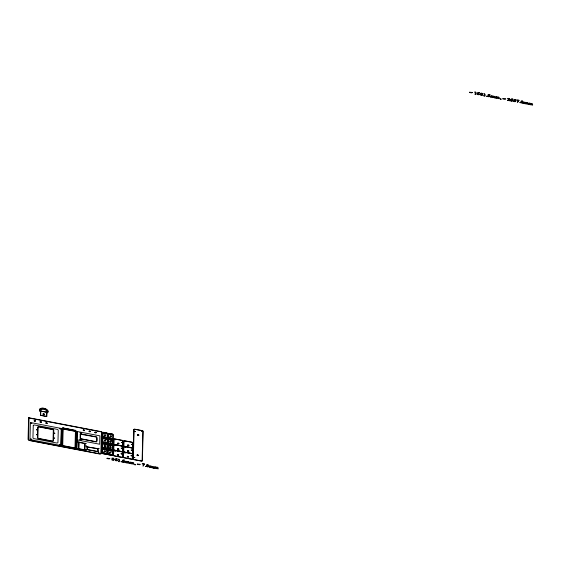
<?xml version="1.0" encoding="UTF-8"?>
<svg xmlns="http://www.w3.org/2000/svg" width="561" height="561" viewBox="0 0 561 561"><rect width="100%" height="100%" fill="white"/><g stroke="black" fill="none" stroke-linecap="round" stroke-linejoin="round"><path stroke-width="0.84" d="M85.076 443.709L84.921 449.691A0.729 0.4 15 0 1 84.423 450.006L79.22 449.017M40.799 411.851L40.708 415.245L46.563 416.367L46.654 412.973M60.798 445.476L61.254 428.436M77.348 431.521L76.899 448.569L75.875 448.372L76.324 431.325L99.886 435.848L99.662 444.235L77.123 439.908M78.575 448.47L78.736 442.496A0.729 0.4 15 0 1 79.227 442.173M153.868 468.112C151.344 468.505 153.987 467.166 152.529 466.464L151.884 466.549L152.283 467.804L150.951 467.551L151.4 466.766L150.951 466.163L150.292 466.24L150.678 467.495L149.352 467.243L149.78 467.047L149.612 465.861L153.391 466.675C152.823 468.4 156.224 469.269 154.92 467.131L155.979 467.292L155.579 468.393L156.912 468.694L156.512 467.439L157.15 467.355C157.164 468.765 158.777 470.062 158.02 467.558L157.403 467.222C155.348 467.467 153.798 465.525 153.98 468.091M46.619 412.994L47.285 412.63A4.2 2.307 15 0 0 47.348 410.28L45.869 409.137A4.2 2.307 15 0 0 41.773 408.352L40.252 408.92A4.2 2.307 15 0 0 40.189 411.269L40.827 411.879M79.234 442.18L84.431 443.169A0.715 0.393 15 0 1 85.055 443.709M106.415 443.639L106.653 443.667A1.059 0.582 15 0 0 107.403 443.386L107.523 438.898A1.059 0.582 15 0 0 106.793 438.33L103.357 437.671A1.059 0.582 15 0 0 102.607 437.952L102.488 442.44A1.059 0.582 15 0 0 103.217 443.001L106.653 443.702A1.059 0.582 15 0 1 107.382 444.263L107.263 448.751A1.059 0.582 15 0 1 106.513 449.031L103.07 448.372A1.059 0.582 15 0 1 102.347 447.804L102.467 443.323A1.059 0.582 15 0 1 103.217 443.036L103.448 443.064M106.562 438.267L106.793 438.295A1.059 0.582 15 0 0 107.544 438.015L107.663 433.527A1.059 0.582 15 0 0 106.941 432.966L103.497 432.307A1.059 0.582 15 0 0 102.747 432.587L102.628 437.068A1.059 0.582 15 0 0 103.357 437.636L103.596 437.699M111.976 444.705L112.214 444.733A1.059 0.582 15 0 0 112.964 444.452L113.084 439.964A1.059 0.582 15 0 0 112.354 439.396L108.918 438.737A1.059 0.582 15 0 0 108.168 439.018L108.049 443.506A1.059 0.582 15 0 0 108.778 444.074L112.214 444.768A1.059 0.582 15 0 1 112.943 445.329L112.817 449.817A1.059 0.582 15 0 1 112.074 450.097L108.631 449.438A1.059 0.582 15 0 1 107.908 448.877L108.028 444.389A1.059 0.582 15 0 1 108.771 444.109L109.009 444.137M112.116 439.333L112.354 439.361A1.059 0.582 15 0 0 113.105 439.081L113.224 434.593A1.059 0.582 15 0 0 112.495 434.032L109.058 433.373A1.059 0.582 15 0 0 108.308 433.653L108.189 438.141A1.059 0.582 15 0 0 108.918 438.702L109.157 438.765M114.633 444.578L114.395 444.55A1.059 0.582 15 0 0 113.652 444.831L113.525 449.656A1.059 0.582 15 0 0 114.248 450.217L122.074 451.724A1.059 0.582 15 0 0 122.824 451.444L122.95 446.619A1.059 0.582 15 0 0 122.228 446.051L114.367 444.515A1.059 0.582 15 0 1 113.638 443.954L113.771 439.13A1.059 0.582 15 0 1 114.514 438.849L122.347 440.35A1.059 0.582 15 0 1 123.069 440.918L122.943 445.736A1.059 0.582 15 0 1 122.193 446.023L121.954 445.988M124.556 446.472L124.318 446.409A1.059 0.582 15 0 1 123.588 445.841L123.722 441.023A1.059 0.582 15 0 1 124.465 440.736L132.298 442.243A1.059 0.582 15 0 1 133.02 442.804L132.894 447.629A1.059 0.582 15 0 1 132.144 447.909L124.346 446.444A1.059 0.582 15 0 0 123.602 446.724L123.476 451.549A1.059 0.582 15 0 0 124.198 452.11L124.437 452.173M103.308 448.435L103.07 448.407A1.059 0.582 15 0 0 102.319 448.688L102.207 453.176A1.059 0.582 15 0 0 102.929 453.737L106.373 454.396A1.059 0.582 15 0 0 107.116 454.115L107.235 449.634A1.059 0.582 15 0 0 106.513 449.066L106.274 449.003M108.869 449.501L108.631 449.473A1.059 0.582 15 0 0 107.88 449.754L107.768 454.242A1.059 0.582 15 0 0 108.49 454.81L111.934 455.469A1.059 0.582 15 0 0 112.677 455.188L112.796 450.7A1.059 0.582 15 0 0 112.074 450.132L111.835 450.069M131.94 447.881L132.179 447.944A1.059 0.582 15 0 1 132.901 448.505L132.775 453.33A1.059 0.582 15 0 1 132.024 453.611L124.149 452.117A1.059 0.582 15 0 0 123.399 452.397L123.273 457.222A1.059 0.582 15 0 0 123.995 457.783L131.828 459.284A1.059 0.582 15 0 0 132.578 459.003L132.705 454.179A1.059 0.582 15 0 0 131.975 453.618L131.744 453.554M79.22 449.031A0.715 0.393 15 0 1 78.596 448.477M98.168 452.096L98.89 452.285L98.168 452.096M84.781 443.667L84.536 449.775L78.919 448.674L79.087 442.433L84.781 443.667M28.618 417.7L28.064 439.333A1.949 1.073 15 0 0 29.677 440.588L99.655 454.017A1.949 1.073 15 0 0 101.317 453.393L101.906 431.767L28.618 417.7M29.053 418.036L28.492 439.277A1.501 0.82 15 0 0 29.929 440.392L99.409 453.73A1.501 0.82 15 0 0 100.896 453.176L101.457 431.935L29.053 418.036M30.406 422.51L29.95 439.558L61.822 445.672L62.278 428.632L30.406 422.51M33.26 425.589L32.945 437.601A1.501 0.82 15 0 0 34.389 438.723L56.458 442.959A1.501 0.82 15 0 0 57.944 442.398L58.26 430.385A1.501 0.82 15 0 0 56.815 429.27L34.747 425.035A1.501 0.82 15 0 0 33.26 425.589M37.692 427.286L37.419 437.615A1.501 0.82 15 0 0 38.863 438.737L52.033 441.262A1.501 0.82 15 0 0 53.512 440.708L53.786 430.371A1.501 0.82 15 0 0 52.348 429.256L39.179 426.725A1.501 0.82 15 0 0 37.692 427.286M38.162 427.384L37.896 437.783A1.017 0.561 15 0 0 38.737 438.436L52.166 441.016A1.017 0.561 15 0 0 53.036 440.687L53.316 430.203A1.017 0.561 15 0 0 52.468 429.551L39.039 426.977A1.017 0.561 15 0 0 38.169 427.3L38.162 427.384M40.504 411.851L40.413 415.357L46.851 416.592L46.942 413.092L47.538 412.763A4.502 2.468 15 0 0 47.608 410.245L46.023 409.018A4.502 2.468 15 0 0 41.633 408.177L39.999 408.787A4.502 2.468 15 0 0 39.929 411.304L40.504 411.851M61.542 428.66L61.1 445.364L61.535 445.448L61.976 428.744L61.542 428.66M62.692 429.551L62.285 444.915A1.501 0.82 15 0 0 63.73 446.037L73.968 448.008A1.501 0.82 15 0 0 75.454 447.447L75.861 432.082A1.501 0.82 15 0 0 74.424 430.96L64.178 428.997A1.501 0.82 15 0 0 62.692 429.551M62.741 427.875L62.72 428.464L75.889 430.988L75.91 430.406L62.741 427.875M63.028 428.099L75.602 430.764L63.028 428.099M63.134 429.642L62.734 445.083A1.045 0.575 15 0 0 63.603 445.757L74.108 447.769A1.045 0.575 15 0 0 75.006 447.44L75.419 431.921A1.045 0.575 15 0 0 74.55 431.241L64.038 429.228A1.045 0.575 15 0 0 63.141 429.565L63.141 429.565M76.612 431.549L76.17 448.26L76.612 448.344L77.053 431.633L76.612 431.549M80.216 434.179L80.111 438.372A0.75 0.414 15 0 0 80.826 438.933L96.05 441.858A0.75 0.414 15 0 0 96.787 441.577L96.899 437.384A0.75 0.414 15 0 0 96.183 436.823L80.959 433.905A0.75 0.414 15 0 0 80.216 434.179M80.511 434.249L80.616 438.688L96.029 441.682C97.425 441.907 97.277 437.243 96.155 436.991L80.511 434.249M86.941 446.872L87.228 449.684L97.404 451.661C98.75 451.857 98.715 448.772 97.488 448.555L86.941 446.872M87.236 446.935L87.348 449.55L97.691 451.423L97.593 448.758L87.236 446.935M102.579 448.884L102.474 453.078A0.75 0.414 15 0 0 103.189 453.639L106.12 454.2A0.75 0.414 15 0 0 106.863 453.919L106.969 449.726A0.75 0.414 15 0 0 106.253 449.165L103.322 448.604A0.75 0.414 15 0 0 102.579 448.884M102.726 443.52L102.614 447.713A0.75 0.414 15 0 0 103.336 448.274L106.26 448.835A0.75 0.414 15 0 0 107.004 448.555L107.116 444.361A0.75 0.414 15 0 0 106.394 443.8L103.469 443.239A0.75 0.414 15 0 0 102.726 443.52M102.866 438.148L102.754 442.341A0.75 0.414 15 0 0 103.476 442.902L106.401 443.463A0.75 0.414 15 0 0 107.144 443.183L107.256 438.99A0.75 0.414 15 0 0 106.534 438.429L103.61 437.868A0.75 0.414 15 0 0 102.866 438.148M103.007 432.783L102.894 436.977A0.75 0.414 15 0 0 103.617 437.538L106.541 438.099A0.75 0.414 15 0 0 107.284 437.818L107.396 433.625A0.75 0.414 15 0 0 106.674 433.064L103.75 432.503A0.75 0.414 15 0 0 103.007 432.783M103.21 452.797L103.196 453.386L106.127 453.947L106.141 453.358L103.21 452.797M103.315 448.856L103.301 449.445L106.225 450.006L106.246 449.417L103.315 448.856M103.357 447.433L103.343 448.022L106.267 448.583L106.281 447.994L103.357 447.433M103.462 443.492L103.441 444.074L106.373 444.642L106.387 444.053L103.462 443.492M103.497 442.061L103.483 442.65L106.408 443.211L106.422 442.629L103.497 442.061M103.603 438.12L103.589 438.709L106.513 439.27L106.527 438.681L103.603 438.12M103.638 436.696L103.624 437.285L106.548 437.846L106.569 437.257L103.638 436.696M103.743 432.755L103.729 433.337L106.653 433.905L106.667 433.316L103.743 432.755M103.505 453.022L105.84 453.723L103.505 453.022M103.603 449.081L105.938 449.782L103.603 449.081M103.645 447.657L105.98 448.358L103.645 447.657M103.75 443.716L106.085 444.417L103.75 443.716M103.785 442.285L106.12 442.987L103.785 442.285M103.89 438.344L106.225 439.046L103.89 438.344M103.925 436.921L106.26 437.622L103.925 436.921M104.03 432.98L106.366 433.681L104.03 432.98M108.14 449.95L108.035 454.144A0.75 0.414 15 0 0 108.75 454.705L111.681 455.266A0.75 0.414 15 0 0 112.424 454.992L112.53 450.792A0.75 0.414 15 0 0 111.814 450.238L108.883 449.677A0.75 0.414 15 0 0 108.14 449.95M108.287 444.585L108.175 448.779A0.75 0.414 15 0 0 108.897 449.34L111.821 449.901A0.75 0.414 15 0 0 112.565 449.62L112.677 445.427A0.75 0.414 15 0 0 111.955 444.866L109.023 444.305A0.75 0.414 15 0 0 108.287 444.585M108.427 439.214L108.315 443.407A0.75 0.414 15 0 0 109.037 443.968L111.962 444.529A0.75 0.414 15 0 0 112.705 444.256L112.817 440.062A0.75 0.414 15 0 0 112.095 439.501L109.171 438.94A0.75 0.414 15 0 0 108.427 439.214M108.568 433.849L108.455 438.043A0.75 0.414 15 0 0 109.178 438.604L112.102 439.165A0.75 0.414 15 0 0 112.845 438.884L112.957 434.691A0.75 0.414 15 0 0 112.235 434.13L109.311 433.569A0.75 0.414 15 0 0 108.568 433.849M108.771 453.87L108.757 454.452L111.688 455.013L111.702 454.431L108.771 453.87M108.876 449.922L108.862 450.511L111.786 451.072L111.807 450.49L108.876 449.922M108.918 448.498L108.897 449.088L111.828 449.649L111.842 449.059L108.918 448.498M109.023 444.557L109.002 445.146L111.934 445.707L111.948 445.118L109.023 444.557M109.058 443.134L109.044 443.716L111.969 444.277L111.983 443.695L109.058 443.134M109.164 439.186L109.15 439.775L112.074 440.336L112.088 439.754L109.164 439.186M109.199 437.762L109.185 438.351L112.109 438.912L112.13 438.323L109.199 437.762M109.304 433.821L109.29 434.41L112.214 434.971L112.228 434.382L109.304 433.821M109.065 454.094L111.394 454.789L109.065 454.094M109.164 450.146L111.499 450.848L109.164 450.146M109.206 448.723L111.541 449.424L109.206 448.723M109.311 444.782L111.646 445.483L109.311 444.782M109.346 443.358L111.681 444.06L109.346 443.358M109.451 439.41L111.786 440.112L109.451 439.41M109.486 437.987L111.821 438.688L109.486 437.987M109.591 434.046L111.927 434.747L109.591 434.046M113.413 450.637L113.322 455.329A1.059 0.582 15 0 0 114.044 455.89L121.877 457.397A1.059 0.582 15 0 0 122.628 457.117L122.754 452.292A1.059 0.582 15 0 0 122.025 451.724L114.199 450.224A1.059 0.582 15 0 0 113.448 450.504L113.413 450.637M113.708 450.7L113.588 455.23A0.75 0.414 15 0 0 114.311 455.791L121.625 457.194A0.75 0.414 15 0 0 122.368 456.92L122.487 452.39A0.75 0.414 15 0 0 121.765 451.829L114.451 450.427A0.75 0.414 15 0 0 113.708 450.7M113.904 445.027L113.785 449.557A0.75 0.414 15 0 0 114.507 450.118L121.821 451.521A0.75 0.414 15 0 0 122.564 451.24L122.684 446.717A0.75 0.414 15 0 0 121.968 446.156L114.647 444.747A0.75 0.414 15 0 0 113.904 445.027M114.023 439.326L113.904 443.856A0.75 0.414 15 0 0 114.626 444.417L121.94 445.82A0.75 0.414 15 0 0 122.684 445.539L122.803 441.009A0.75 0.414 15 0 0 122.088 440.455L114.767 439.046A0.75 0.414 15 0 0 114.023 439.326M118.175 459.277C119.184 458.989 119.198 461.577 118.168 461.205C120.215 463.561 120.187 458.148 118.175 459.277M123.658 452.594L123.539 457.124A0.75 0.414 15 0 0 124.261 457.685L131.576 459.087A0.75 0.414 15 0 0 132.319 458.807L132.438 454.277A0.75 0.414 15 0 0 131.716 453.716L124.402 452.313A0.75 0.414 15 0 0 123.658 452.594M123.855 446.921L123.736 451.451A0.75 0.414 15 0 0 124.458 452.012L131.772 453.414A0.75 0.414 15 0 0 132.515 453.134L132.634 448.604A0.75 0.414 15 0 0 131.919 448.043L124.598 446.64A0.75 0.414 15 0 0 123.855 446.921M123.974 441.219L123.855 445.75A0.75 0.414 15 0 0 124.577 446.304L131.891 447.713A0.75 0.414 15 0 0 132.634 447.433L132.754 442.902A0.75 0.414 15 0 0 132.038 442.341L124.717 440.939A0.75 0.414 15 0 0 123.974 441.219M124.991 462.523L126.316 462.825L125.93 461.563L126.59 461.486L127.038 462.096L126.59 462.874L127.922 463.134L127.522 461.871L128.167 461.787C128.167 463.183 129.794 464.494 129.03 461.998L128.413 461.661C126.33 461.885 124.801 459.992 124.991 462.523M129.619 463.414L130.937 463.709L130.559 462.453L131.211 462.376L131.667 462.979L131.218 463.765L132.55 464.017L132.144 462.762L132.789 462.678C132.796 464.066 134.423 465.378 133.658 462.888L133.041 462.545C130.958 462.769 129.423 460.883 129.619 463.414M133.813 429.558L133.062 459.08A1.059 0.582 15 0 0 133.791 459.641L141.617 461.142A1.059 0.582 15 0 0 142.368 460.862L143.153 431.213A1.059 0.582 15 0 0 142.424 430.652L134.598 429.144A1.059 0.582 15 0 0 133.848 429.424L133.813 429.558M134.107 429.628L133.329 458.982A0.75 0.414 15 0 0 134.051 459.543L141.365 460.946A0.75 0.414 15 0 0 142.108 460.665L142.887 431.311A0.75 0.414 15 0 0 142.164 430.75L134.85 429.347A0.75 0.414 15 0 0 134.107 429.628M144.556 464.059L143.23 466.1L142.852 466.03L144.079 464.22L142.41 463.947C141.155 463.961 144.163 463.351 144.556 464.059M474.788 92.109C475.798 91.822 475.805 94.409 474.774 94.045C476.822 96.38 476.808 90.994 474.788 92.109M483.694 95.756C485.707 98.147 485.749 92.705 483.708 93.82C484.718 93.533 484.725 96.12 483.694 95.756M490.524 97.074L491.85 97.369L491.464 96.113L492.123 96.036L492.572 96.639L492.123 97.376L493.456 97.677L493.056 96.422L493.701 96.338C493.708 97.747 495.321 99.045 494.564 96.541L493.946 96.204C491.836 96.415 490.412 94.543 490.524 97.074M495.153 97.958L496.471 98.259L496.092 96.997L496.744 96.92L497.2 97.53L496.751 98.308L498.084 98.568L497.677 97.305L498.322 97.221C498.329 98.617 499.956 99.928 499.192 97.432L498.575 97.095C496.492 97.319 494.956 95.426 495.153 97.958M507.537 100.342L509.858 100.826L510.187 100.419L508.126 100.23L509.577 99.606L509.626 98.652L508.091 98.329L507.586 98.764L508.624 98.533L509.402 99.185L507.537 100.342M519.009 100.314L517.684 102.361L517.305 102.284L518.532 100.475L516.863 100.209C515.608 100.223 518.616 99.613 519.009 100.314M523.806 103.462L525.131 103.757L524.745 102.502L525.405 102.425L525.853 103.028L525.405 103.764L526.737 104.066L526.337 102.81L526.982 102.726C526.989 104.136 528.602 105.433 527.845 102.929L527.228 102.593C525.145 102.817 523.637 100.917 523.806 103.462M528.434 104.346L529.752 104.648L529.374 103.385L530.033 103.308L530.482 103.918L530.033 104.655L531.365 104.956L530.958 103.694L531.604 103.61C531.618 105.026 533.231 106.317 532.473 103.82L531.856 103.483C529.773 103.708 528.245 101.814 528.434 104.346M95.132 432.37L95.987 432.615L95.132 432.37M30.729 439.018L31.444 439.235L30.757 438.975M114.984 439.501L115.699 439.719L114.984 439.501M114.865 445.21L115.58 445.427L114.865 445.21M114.661 450.883L115.384 451.1L114.661 450.883M124.935 441.395L125.65 441.612L124.935 441.395M124.815 447.096L125.531 447.313L124.815 447.096M124.612 452.769L125.334 452.986L124.647 452.727M140.587 460.329L141.302 460.546L140.587 460.329M89.283 431.234L90.132 431.5L89.283 431.234M83.428 430.112L84.276 430.371L83.428 430.112M34.431 420.701L35.287 420.974L34.473 420.652M147.052 465.055L147.024 466.31L148.3 466.71L148.406 465.3L147.746 464.725L147.052 465.055M521.506 101.317L521.478 102.572L522.754 102.972L522.859 101.562L522.2 100.98L521.506 101.317M85.882 449.719L86.597 449.95L85.917 449.67M80.097 432.812L81.289 433.204L80.097 432.812M80.384 432.903L81.001 433.106L80.384 432.903M43.246 413.983L44.116 414.277L43.246 413.983M117.908 443.295L118.75 443.576L117.908 443.295M117.789 448.996L118.63 449.277L117.831 448.947M117.586 454.669L118.434 454.95L117.586 454.669M127.859 445.189L128.7 445.469L127.859 445.189M127.74 450.89L128.581 451.17L127.74 450.89M127.536 456.563L128.385 456.843L127.536 456.563M137.803 434.894L138.644 435.175L137.803 434.894M59.347 444.508L60.055 444.74L59.347 444.508M79.921 439.515L81.107 439.915L79.921 439.515M80.202 439.614L80.826 439.824L80.237 439.579M121.386 442.405L122.088 442.65L121.421 442.363M121.267 448.106L121.968 448.351L121.267 448.106M121.064 453.779L121.772 454.024L121.064 453.779M131.337 444.298L132.038 444.536L131.337 444.298M131.218 449.999L131.919 450.238L131.218 449.999M131.015 455.672L131.723 455.918L131.05 455.63M134.198 457.404L134.899 457.65L134.233 457.362M31.15 423.239L31.851 423.485L31.15 423.239M36.535 429.754L37.243 429.999L36.535 429.754M85.468 443.309L86.17 443.555L85.503 443.267M85.987 445.981L86.689 446.219L85.987 445.981M98.28 448.337L98.981 448.583L98.28 448.337M46.149 422.938L46.984 423.232L46.149 422.938M85.286 450.125L85.987 450.371L85.328 450.083M134.878 431.423L135.58 431.668L134.878 431.423M137.284 455.069L138.111 455.371L137.284 455.069M149.058 466.037L148.861 466.626L147.676 466.955L146.737 466.472L146.365 465.532L146.652 464.845L147.76 464.634L149.058 466.037M523.511 102.298L523.315 102.887L522.123 103.21L521.19 102.733L520.818 101.793L521.106 101.106L522.214 100.896L523.511 102.298M77.488 448.625L78.182 448.884L77.523 448.583M115.363 459.557L115.454 460.413L116.59 460.721L116.646 459.936L115.363 459.557M40.301 421.809L41.149 422.054L40.301 421.809M36.409 434.614L37.124 434.817L36.409 434.614M104.732 435.147L105.559 435.455L104.781 435.091M104.591 440.511L105.44 440.764L104.591 440.511M104.451 445.883L105.3 446.128L104.451 445.883M104.304 451.247L105.159 451.5L104.304 451.247M110.293 436.213L111.141 436.465L110.293 436.213M110.152 441.577L111.001 441.83L110.152 441.577M110.012 446.949L110.861 447.201L110.012 446.949M109.865 452.313L110.72 452.566L109.865 452.313M54.101 433.113L54.81 433.33L54.101 433.113M141.365 430.967L142.073 431.185L141.365 430.967M77.67 441.795L78.379 442.026L77.67 441.795M480.931 94.437L481.001 95.097L482.208 95.082L480.931 94.437M59.782 428.716L60.483 428.948L59.782 428.716M53.982 437.973L54.683 438.204L54.024 437.931M122.347 460.609L124.065 461.71L123.217 462.138L122.179 461.759L122.403 462.075L124.023 462.173L124.5 461.647L122.796 460.441L124.535 460.125L123.013 459.922L122.361 460.595M477.474 93.161L479.192 94.262L478.344 94.683L477.306 94.311L477.53 94.627L479.15 94.718L479.627 94.192L477.916 92.993L479.662 92.677L478.14 92.467L477.488 93.147M487.881 95.16L489.599 96.261L488.75 96.681L487.712 96.31L487.937 96.625L489.557 96.716L490.034 96.19L488.329 94.984L490.118 94.704L488.547 94.465L487.881 95.16M510.755 99.549L512.473 100.65L511.625 101.071L510.587 100.7L510.812 101.015L512.431 101.106L512.908 100.58L511.204 99.381L512.943 99.066L511.422 98.862L510.755 99.549M513.729 100.117L515.447 101.218L514.598 101.646L513.56 101.268L513.785 101.583L515.405 101.681L515.882 101.155L514.178 99.949L515.966 99.669L514.395 99.43L513.743 100.103M111.828 459.789L113.659 460.174L114.107 459.704L113.364 458.954L113.925 458.589L113.694 458.218L111.828 458.281L113.259 458.302L113.189 458.898L112.452 459.017L113.511 459.445L113.455 460.097L111.828 459.789M482.165 93.68L481.59 94.066L480.861 93.378L482.165 93.68M135.369 464.613L134.928 464.964L135.608 464.571L134.773 464.291L135.369 464.613M500.903 99.157L500.461 99.507L501.141 99.115L500.307 98.841L500.903 99.157M107.137 458.239L106.906 458.547L109.143 458.912L109.977 458.498L107.137 458.239M137.445 464.052L137.221 464.368L139.451 464.732L140.285 464.312L137.445 464.052M469.697 92.214L469.466 92.523L471.703 92.888L472.537 92.474L469.697 92.214M502.979 98.603L502.747 98.911L504.984 99.276L505.819 98.862L502.979 98.603M117.291 460.329L116.043 460.89L114.717 459.62L115.559 458.772L117.2 458.73L115.44 459.41L116.99 459.747L117.291 460.329M480.602 94.318L480.679 95.111L481.485 95.419L482.663 95.075L481.759 94.164L482.586 93.764L481.576 93.091L480.419 93.392L481.142 94.171L480.602 94.318M121.737 461.794L121.078 461.668L121.737 461.794M146.098 466.472L145.439 466.345L146.098 466.472M487.271 96.338L486.611 96.212L487.271 96.338M520.552 102.726L519.893 102.6L520.552 102.726M46.275 412.097L41.219 411.129A2.987 1.641 15 0 1 43.814 409.102A2.987 1.641 15 0 1 46.275 412.097M46.528 412.23L40.96 411.164A3.289 1.809 15 0 1 43.821 408.934A3.289 1.809 15 0 1 46.528 412.23M104.458 440.848A0.75 0.414 15 0 0 105.699 440.925A0.75 0.414 15 0 0 104.858 440.231A0.75 0.414 15 0 0 104.458 440.848M104.318 446.212A0.75 0.414 15 0 0 105.559 446.297A0.75 0.414 15 0 0 104.718 445.595A0.75 0.414 15 0 0 104.318 446.212M34.361 421.059A0.75 0.414 15 0 0 35.574 421.059A0.75 0.414 15 0 0 34.642 420.392A0.75 0.414 15 0 0 34.361 421.059M89.213 431.591A0.75 0.414 15 0 0 90.419 431.584A0.75 0.414 15 0 0 89.48 430.925A0.75 0.414 15 0 0 89.213 431.591M46.037 423.282A0.75 0.414 15 0 0 47.271 423.331A0.75 0.414 15 0 0 46.388 422.643A0.75 0.414 15 0 0 46.037 423.282M40.168 422.145A0.75 0.414 15 0 0 41.409 422.223A0.75 0.414 15 0 0 40.56 421.521A0.75 0.414 15 0 0 40.168 422.145M83.358 430.462A0.75 0.414 15 0 0 84.571 430.462A0.75 0.414 15 0 0 83.631 429.803A0.75 0.414 15 0 0 83.358 430.462M95.09 432.727A0.75 0.414 15 0 0 96.282 432.692A0.75 0.414 15 0 0 95.314 432.047A0.75 0.414 15 0 0 95.09 432.727M109.732 452.65A0.75 0.414 15 0 0 110.973 452.734A0.75 0.414 15 0 0 110.138 452.033A0.75 0.414 15 0 0 109.732 452.65M109.879 447.278A0.75 0.414 15 0 0 111.12 447.362A0.75 0.414 15 0 0 110.279 446.661A0.75 0.414 15 0 0 109.879 447.278M110.019 441.914A0.75 0.414 15 0 0 111.26 441.998A0.75 0.414 15 0 0 110.419 441.297A0.75 0.414 15 0 0 110.019 441.914M104.598 435.476A0.75 0.414 15 0 0 105.84 435.56A0.75 0.414 15 0 0 104.998 434.859A0.75 0.414 15 0 0 104.598 435.476M127.445 456.906A0.75 0.414 15 0 0 128.672 456.935A0.75 0.414 15 0 0 127.768 456.261A0.75 0.414 15 0 0 127.445 456.906M117.817 443.639A0.75 0.414 15 0 0 119.037 443.674A0.75 0.414 15 0 0 118.133 442.994A0.75 0.414 15 0 0 117.817 443.639M117.698 449.347A0.75 0.414 15 0 0 118.918 449.375A0.75 0.414 15 0 0 118.013 448.695A0.75 0.414 15 0 0 117.698 449.347M117.494 455.02A0.75 0.414 15 0 0 118.722 455.048A0.75 0.414 15 0 0 117.817 454.368A0.75 0.414 15 0 0 117.494 455.02M127.768 445.532A0.75 0.414 15 0 0 128.988 445.56A0.75 0.414 15 0 0 128.083 444.887A0.75 0.414 15 0 0 127.768 445.532M127.649 451.233A0.75 0.414 15 0 0 128.869 451.261A0.75 0.414 15 0 0 127.964 450.588A0.75 0.414 15 0 0 127.649 451.233M104.171 451.584A0.75 0.414 15 0 0 105.412 451.661A0.75 0.414 15 0 0 104.577 450.967A0.75 0.414 15 0 0 104.171 451.584M110.159 436.542A0.75 0.414 15 0 0 111.401 436.626A0.75 0.414 15 0 0 110.559 435.925A0.75 0.414 15 0 0 110.159 436.542M43.155 414.341A0.764 0.421 15 0 0 44.403 414.369A0.764 0.421 15 0 0 43.477 413.681A0.764 0.421 15 0 0 43.155 414.341M137.157 455.406A0.75 0.414 15 0 0 138.399 455.469A0.75 0.414 15 0 0 137.536 454.782A0.75 0.414 15 0 0 137.157 455.406M137.711 435.238A0.75 0.414 15 0 0 138.932 435.266A0.75 0.414 15 0 0 138.027 434.593A0.75 0.414 15 0 0 137.711 435.238"/></g></svg>
